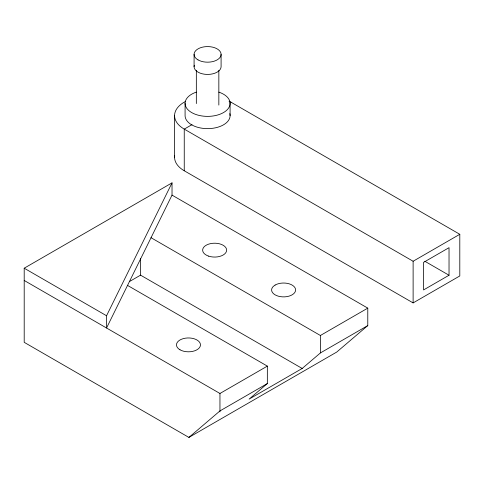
<?xml version="1.0" encoding="UTF-8"?>
<svg xmlns="http://www.w3.org/2000/svg" width="484" height="484" viewBox="0 0 484 484"><rect width="100%" height="100%" fill="white"/><g stroke="black" fill="none" stroke-linecap="round" stroke-linejoin="round"><path stroke-width="0.73" d="M172.026 195.112L106.553 328.001L106.553 315.749L172.026 182.861L24.2 268.209L24.2 342.327L188.899 437.415L336.725 352.068L367.779 325.581L367.779 308.133L172.026 195.112L172.026 182.861M188.899 437.415L219.954 410.922L267.343 383.564L267.343 366.116L127.395 285.318M267.343 383.564L249.133 399.1L302.185 368.469L320.396 352.939L367.779 325.581M192.027 124.624L184.247 129.113L184.247 170.767L413.118 302.905L459.8 275.953L459.8 234.298L230.928 102.16A33.009 19.058 0 0 0 229.029 101.15M229.634 102.91L230.928 102.16M129.942 281.277L140.554 275.154L302.185 368.469M185.493 101.477A33.009 19.058 0 0 0 184.247 129.113L413.118 261.251L459.8 234.298M24.2 280.46L219.954 393.48L267.343 366.116M151.014 237.698L320.396 335.491L367.779 308.133M449.031 275.239L423.567 289.94L423.567 262.376L449.031 247.675L449.031 275.239L424.819 261.257M24.2 268.209L106.553 315.749M413.118 261.251L413.118 302.905M320.396 335.491L320.396 352.939M230.094 103.388L230.094 115.64M221.091 54.377L221.091 66.635A13.504 7.798 0 0 1 206.408 74.397A13.504 7.798 0 0 1 194.29 65.273M219.954 393.48L219.954 411.854M218.841 70.404L218.841 105.082M196.335 70.404L196.335 103.576M194.084 54.377L194.084 66.635M185.082 103.388L185.082 115.64A22.506 12.995 0 0 0 209.354 128.593A22.506 12.995 0 0 0 229.815 113.601M174.579 115.64L174.579 157.294M140.554 258.656L140.554 275.154M184.247 170.767A33.009 19.058 0 0 1 174.67 155.872M218.841 92.129A22.506 12.995 0 0 1 224.83 111.737A22.506 12.995 0 0 1 190.345 111.737A22.506 12.995 0 0 1 196.335 92.129M275.118 285.058L273.212 286.492A12.003 6.933 0 0 0 282.559 296.861A12.003 6.933 0 0 0 294.889 287.587A12.003 6.933 0 0 0 275.118 285.058M208.64 256.139A12.003 6.933 0 0 0 226.645 250.137A12.003 6.933 0 0 0 208.64 244.136A12.003 6.933 0 0 0 208.64 256.139M179.987 349.781A12.003 6.933 0 0 0 200.067 346.671A12.003 6.933 0 0 0 185.366 338.183A12.003 6.933 0 0 0 179.987 349.781M198.035 59.895A13.504 7.798 0 0 0 220.631 56.398A13.504 7.798 0 0 0 204.091 46.851A13.504 7.798 0 0 0 198.035 59.895"/></g></svg>
